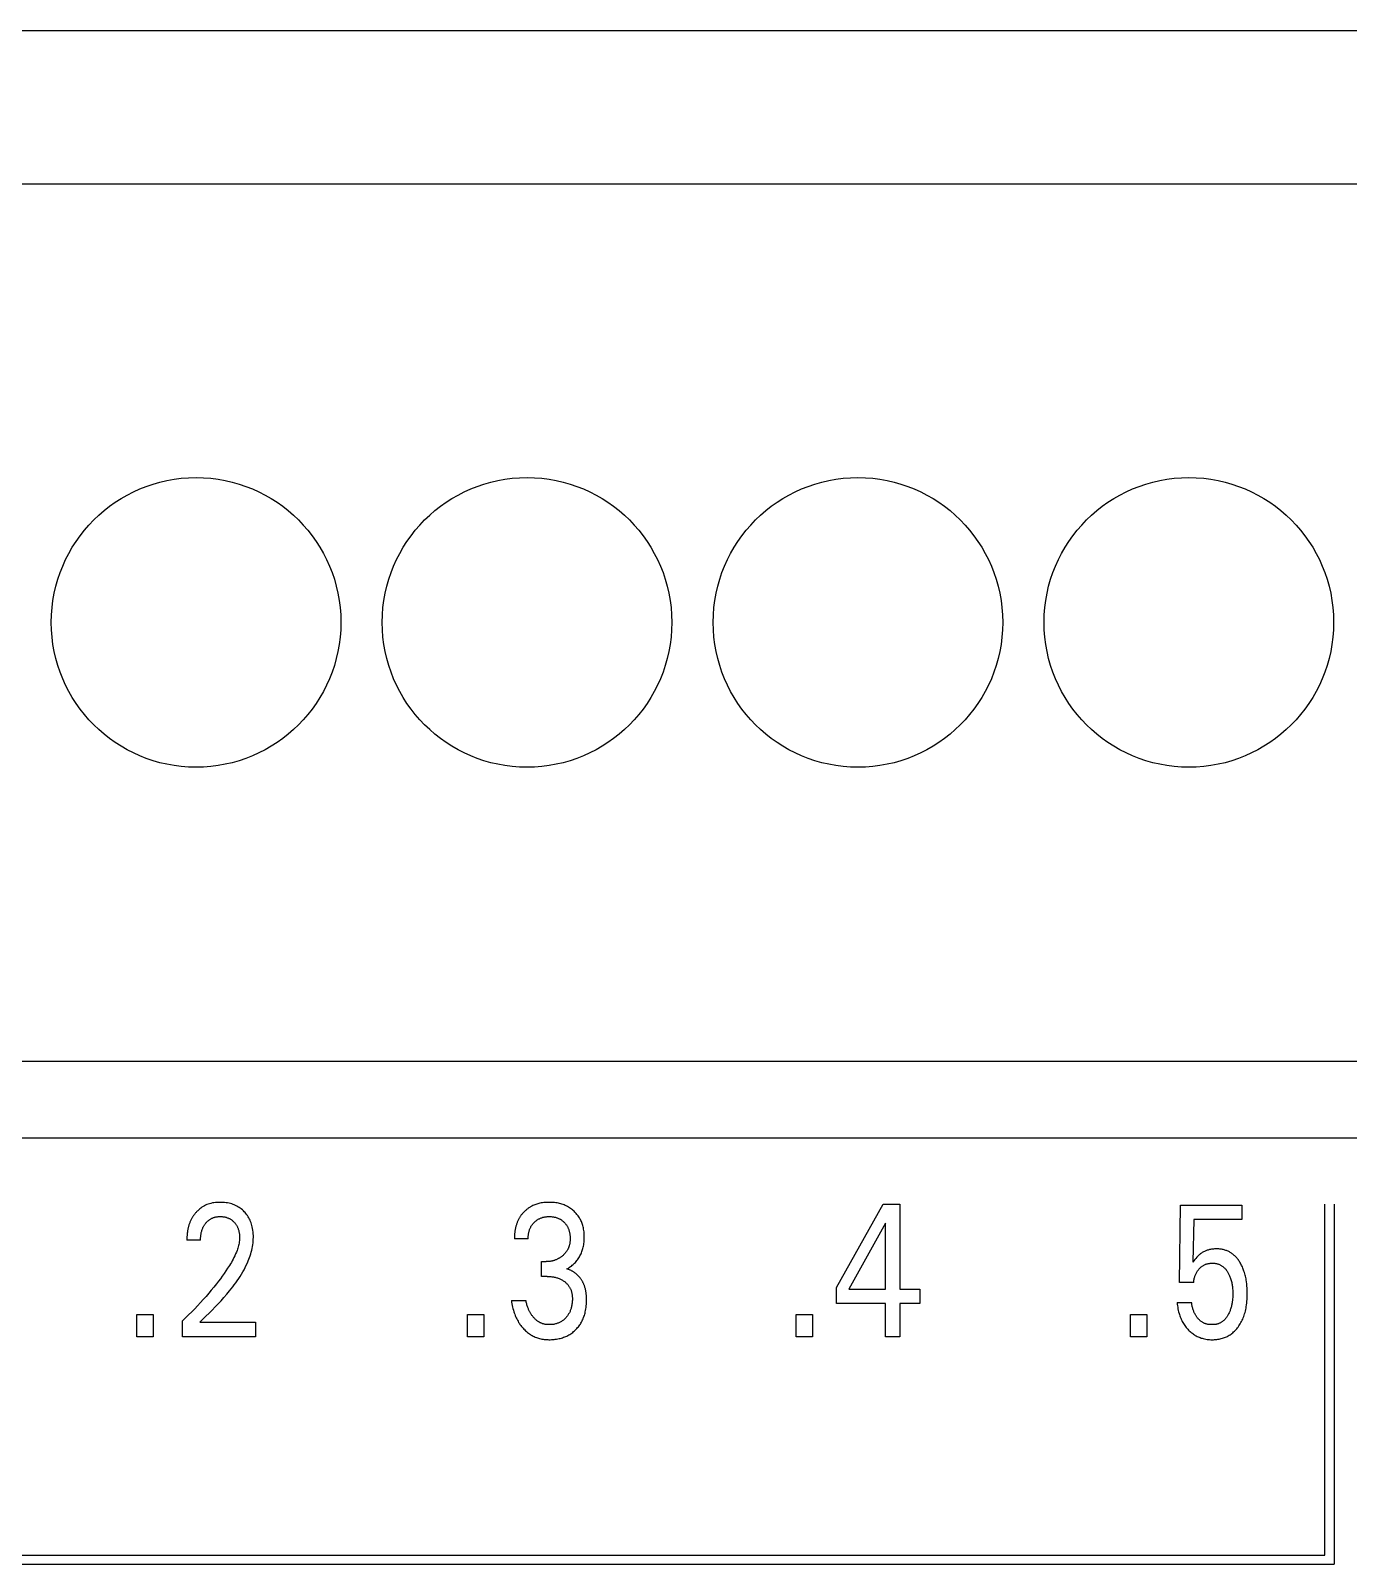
# Model space of a CAD drawing. Extents: x 867151 to 1787449, y -2071112 to -1028603.
# Drawn here: x 871172.15 to 871188.07, y -1032625.48 to -1032606.95 of the extents above; entities that cross this region are included whole.
import ezdxf

# ---------------------------------------------------------------- set-up
doc = ezdxf.new("R2010")
doc.units = 0
doc.header["$LTSCALE"] = 4
doc.header["$MEASUREMENT"] = 0
doc.layers.get('0').update_dxf_attribs({"linetype": 'CONTINUOUS'})
doc.layers.add('20000_FRONT_O', color=7, linetype='CONTINUOUS')

# ---------------------------------------------------------------- blocks, each defined once
blk = doc.blocks.new('CPU')
at = {"layer": '20000_FRONT_O', "color": 7, "linetype": 'Continuous'}
for p, q in [((82731.018, 11093.673), (82812.298, 11093.673)), ((82731.018, 11091.823), (82812.298, 11091.823)), ((82732.104, 11081.223), (82812.298, 11081.223)), ((82822.658, 11080.293), (82734.658, 11080.293)), ((82805.398, 11078.486), (82805.962, 11079.493)), ((82805.962, 11079.493), (82806.164, 11079.493)), ((82806.164, 11079.493), (82806.164, 11078.467)), ((82809.545, 11078.548), (82809.556, 11079.483)), ((82809.556, 11079.483), (82810.297, 11079.483)), ((82810.297, 11079.483), (82810.297, 11079.309)), ((82811.303, 11075.253), (82811.303, 11079.493)), ((82811.413, 11079.493), (82811.413, 11075.143)), ((82809.717, 11079.309), (82809.707, 11078.794)), ((82810.297, 11079.309), (82809.717, 11079.309)), ((82805.993, 11079.265), (82805.547, 11078.467)), ((82805.993, 11078.467), (82805.993, 11079.265)), ((82797.712, 11079.06), (82797.546, 11079.06)), ((82801.672, 11079.076), (82801.506, 11079.076)), ((82801.832, 11078.621), (82801.832, 11078.8)), ((82801.832, 11078.8), (82801.889, 11078.8)), ((82801.902, 11078.621), (82801.832, 11078.621)), ((82809.717, 11078.548), (82809.545, 11078.548)), ((82805.398, 11078.293), (82805.398, 11078.486)), ((82805.547, 11078.467), (82805.993, 11078.467)), ((82806.164, 11078.467), (82806.406, 11078.467)), ((82806.406, 11078.467), (82806.406, 11078.293)), ((82796.94, 11077.893), (82796.94, 11078.162)), ((82796.94, 11078.162), (82797.137, 11078.162)), ((82797.137, 11078.162), (82797.137, 11077.893)), ((82800.939, 11077.893), (82800.939, 11078.162)), ((82800.939, 11078.162), (82801.136, 11078.162)), ((82801.136, 11078.162), (82801.136, 11077.893)), ((82801.469, 11078.329), (82801.644, 11078.329)), ((82804.91, 11077.893), (82804.91, 11078.162)), ((82804.91, 11078.162), (82805.107, 11078.162)), ((82805.107, 11078.162), (82805.107, 11077.893)), ((82805.993, 11078.293), (82805.398, 11078.293)), ((82805.993, 11077.893), (82805.993, 11078.293)), ((82806.164, 11078.293), (82806.164, 11077.893)), ((82806.406, 11078.293), (82806.164, 11078.293)), ((82808.952, 11077.893), (82808.952, 11078.162)), ((82808.952, 11078.162), (82809.15, 11078.162)), ((82809.15, 11078.162), (82809.15, 11077.893)), ((82809.516, 11078.304), (82809.691, 11078.304)), ((82797.494, 11077.893), (82797.494, 11078.084)), ((82797.702, 11078.067), (82798.376, 11078.067)), ((82798.376, 11078.067), (82798.376, 11077.893)), ((82797.137, 11077.893), (82796.94, 11077.893)), ((82798.376, 11077.893), (82797.494, 11077.893)), ((82801.136, 11077.893), (82800.939, 11077.893)), ((82805.107, 11077.893), (82804.91, 11077.893)), ((82806.164, 11077.893), (82805.993, 11077.893)), ((82809.15, 11077.893), (82808.952, 11077.893)), ((82752.018, 11075.253), (82811.303, 11075.253)), ((82751.908, 11075.143), (82811.413, 11075.143))]:
    blk.add_line(p, q, dxfattribs=at)
for points in [[(82797.702, 11078.067), (82797.74, 11078.104), (82797.777, 11078.141), (82797.814, 11078.177), (82797.851, 11078.214), (82797.887, 11078.252), (82797.923, 11078.289), (82797.959, 11078.327), (82797.994, 11078.366), (82798.029, 11078.405), (82798.062, 11078.445), (82798.082, 11078.469), (82798.101, 11078.494), (82798.12, 11078.519), (82798.138, 11078.544), (82798.156, 11078.569), (82798.174, 11078.595), (82798.19, 11078.621), (82798.207, 11078.648), (82798.222, 11078.675), (82798.237, 11078.702), (82798.252, 11078.73), (82798.265, 11078.758), (82798.278, 11078.787), (82798.287, 11078.808), (82798.295, 11078.829), (82798.303, 11078.85), (82798.311, 11078.871), (82798.318, 11078.893), (82798.324, 11078.915), (82798.33, 11078.937), (82798.335, 11078.959), (82798.339, 11078.981), (82798.343, 11079.003), (82798.346, 11079.025), (82798.348, 11079.047), (82798.349, 11079.07), (82798.35, 11079.092), (82798.35, 11079.114), (82798.349, 11079.135), (82798.347, 11079.157), (82798.345, 11079.178), (82798.341, 11079.2), (82798.337, 11079.221), (82798.333, 11079.237), (82798.328, 11079.253), (82798.323, 11079.268), (82798.317, 11079.284), (82798.311, 11079.299), (82798.304, 11079.314), (82798.296, 11079.328), (82798.288, 11079.342), (82798.28, 11079.355), (82798.27, 11079.367), (82798.261, 11079.38), (82798.251, 11079.392), (82798.24, 11079.403), (82798.229, 11079.414), (82798.217, 11079.425), (82798.204, 11079.436), (82798.191, 11079.445), (82798.178, 11079.455), (82798.164, 11079.463), (82798.149, 11079.471), (82798.135, 11079.478), (82798.119, 11079.485), (82798.104, 11079.491), (82798.088, 11079.496), (82798.072, 11079.501), (82798.056, 11079.505), (82798.038, 11079.509), (82798.02, 11079.512), (82798.003, 11079.514), (82797.984, 11079.515), (82797.966, 11079.516), (82797.948, 11079.516), (82797.93, 11079.516), (82797.911, 11079.515), (82797.893, 11079.513), (82797.874, 11079.511), (82797.856, 11079.508), (82797.838, 11079.503), (82797.821, 11079.499), (82797.805, 11079.494), (82797.789, 11079.488), (82797.773, 11079.481), (82797.758, 11079.473), (82797.743, 11079.465), (82797.729, 11079.456), (82797.715, 11079.447), (82797.702, 11079.437), (82797.689, 11079.426), (82797.677, 11079.415)], [(82801.701, 11079.462), (82801.694, 11079.458), (82801.687, 11079.453), (82801.68, 11079.449), (82801.673, 11079.444), (82801.666, 11079.439), (82801.659, 11079.434), (82801.653, 11079.429), (82801.646, 11079.423), (82801.64, 11079.418), (82801.634, 11079.412), (82801.628, 11079.406), (82801.622, 11079.401), (82801.616, 11079.395), (82801.61, 11079.389), (82801.605, 11079.383), (82801.6, 11079.376), (82801.595, 11079.37), (82801.589, 11079.364), (82801.585, 11079.357), (82801.58, 11079.35), (82801.575, 11079.344), (82801.571, 11079.337), (82801.567, 11079.33), (82801.562, 11079.323), (82801.558, 11079.315), (82801.554, 11079.308), (82801.551, 11079.3), (82801.547, 11079.292), (82801.544, 11079.284), (82801.54, 11079.276), (82801.537, 11079.268), (82801.534, 11079.26), (82801.531, 11079.252), (82801.529, 11079.244), (82801.526, 11079.236), (82801.524, 11079.228), (82801.522, 11079.219), (82801.52, 11079.211), (82801.518, 11079.201), (82801.516, 11079.19), (82801.514, 11079.18), (82801.512, 11079.17), (82801.511, 11079.16), (82801.509, 11079.149), (82801.508, 11079.139), (82801.507, 11079.128), (82801.507, 11079.118), (82801.506, 11079.108), (82801.506, 11079.097), (82801.506, 11079.087), (82801.506, 11079.076)], [(82802.14, 11078.711), (82802.151, 11078.717), (82802.162, 11078.724), (82802.173, 11078.731), (82802.183, 11078.739), (82802.194, 11078.746), (82802.204, 11078.755), (82802.214, 11078.763), (82802.224, 11078.772), (82802.233, 11078.782), (82802.243, 11078.791), (82802.252, 11078.802), (82802.26, 11078.812), (82802.269, 11078.823), (82802.277, 11078.834), (82802.284, 11078.846), (82802.291, 11078.857), (82802.298, 11078.869), (82802.305, 11078.882), (82802.311, 11078.894), (82802.316, 11078.907), (82802.321, 11078.92), (82802.326, 11078.933), (82802.33, 11078.947), (82802.334, 11078.96), (82802.337, 11078.974), (82802.34, 11078.988), (82802.343, 11079.003), (82802.345, 11079.018), (82802.347, 11079.034), (82802.348, 11079.049), (82802.349, 11079.064), (82802.35, 11079.079), (82802.35, 11079.094), (82802.35, 11079.111), (82802.349, 11079.127), (82802.348, 11079.143), (82802.347, 11079.159), (82802.345, 11079.175), (82802.342, 11079.191), (82802.339, 11079.206), (82802.335, 11079.222), (82802.332, 11079.235), (82802.328, 11079.247), (82802.324, 11079.259), (82802.32, 11079.271), (82802.315, 11079.283), (82802.309, 11079.295), (82802.304, 11079.307), (82802.297, 11079.318), (82802.291, 11079.329), (82802.284, 11079.34), (82802.277, 11079.351), (82802.269, 11079.361), (82802.261, 11079.371), (82802.253, 11079.381), (82802.244, 11079.39), (82802.236, 11079.399), (82802.226, 11079.408), (82802.217, 11079.417), (82802.206, 11079.426), (82802.194, 11079.435), (82802.183, 11079.443), (82802.171, 11079.451), (82802.159, 11079.458), (82802.146, 11079.465), (82802.133, 11079.472), (82802.12, 11079.478), (82802.107, 11079.484), (82802.093, 11079.489), (82802.079, 11079.494), (82802.065, 11079.498), (82802.051, 11079.502), (82802.037, 11079.505), (82802.022, 11079.508), (82802.006, 11079.511), (82801.99, 11079.513), (82801.975, 11079.514), (82801.959, 11079.515), (82801.943, 11079.516), (82801.927, 11079.516), (82801.911, 11079.516), (82801.895, 11079.515), (82801.879, 11079.514), (82801.862, 11079.513), (82801.846, 11079.511), (82801.83, 11079.508), (82801.814, 11079.505), (82801.801, 11079.502), (82801.789, 11079.498), (82801.776, 11079.495), (82801.764, 11079.49), (82801.752, 11079.486), (82801.74, 11079.481), (82801.728, 11079.476), (82801.716, 11079.47), (82801.701, 11079.462)], [(82797.677, 11079.415), (82797.67, 11079.408), (82797.663, 11079.401), (82797.657, 11079.395), (82797.652, 11079.389), (82797.647, 11079.383), (82797.641, 11079.376), (82797.637, 11079.37), (82797.632, 11079.363), (82797.627, 11079.357), (82797.622, 11079.35), (82797.618, 11079.343), (82797.614, 11079.337), (82797.61, 11079.33), (82797.606, 11079.323), (82797.602, 11079.316), (82797.598, 11079.308), (82797.594, 11079.301), (82797.591, 11079.293), (82797.587, 11079.285), (82797.584, 11079.277), (82797.581, 11079.269), (82797.578, 11079.261), (82797.575, 11079.253), (82797.572, 11079.245), (82797.57, 11079.237), (82797.567, 11079.228), (82797.565, 11079.22), (82797.563, 11079.212), (82797.561, 11079.203), (82797.559, 11079.195), (82797.557, 11079.185), (82797.555, 11079.175), (82797.554, 11079.164), (82797.552, 11079.154), (82797.551, 11079.144), (82797.55, 11079.133), (82797.549, 11079.123), (82797.548, 11079.112), (82797.547, 11079.102), (82797.547, 11079.092), (82797.547, 11079.081), (82797.546, 11079.071), (82797.546, 11079.06)], [(82797.712, 11079.06), (82797.713, 11079.071), (82797.713, 11079.081), (82797.713, 11079.091), (82797.714, 11079.101), (82797.715, 11079.112), (82797.716, 11079.122), (82797.718, 11079.132), (82797.72, 11079.142), (82797.721, 11079.151), (82797.724, 11079.16), (82797.726, 11079.169), (82797.728, 11079.177), (82797.731, 11079.186), (82797.734, 11079.194), (82797.738, 11079.203), (82797.741, 11079.211), (82797.744, 11079.218), (82797.748, 11079.225), (82797.752, 11079.231), (82797.755, 11079.238), (82797.759, 11079.244), (82797.764, 11079.25), (82797.768, 11079.256), (82797.773, 11079.262), (82797.777, 11079.268), (82797.782, 11079.273), (82797.787, 11079.279), (82797.792, 11079.284), (82797.797, 11079.288), (82797.802, 11079.293), (82797.808, 11079.298), (82797.813, 11079.302), (82797.819, 11079.306), (82797.825, 11079.31), (82797.831, 11079.314), (82797.837, 11079.317), (82797.843, 11079.321), (82797.849, 11079.324), (82797.856, 11079.326), (82797.862, 11079.329), (82797.869, 11079.331), (82797.875, 11079.334), (82797.882, 11079.336), (82797.89, 11079.338), (82797.898, 11079.339), (82797.907, 11079.341), (82797.915, 11079.342), (82797.923, 11079.343), (82797.932, 11079.343), (82797.94, 11079.344), (82797.948, 11079.344), (82797.956, 11079.344), (82797.965, 11079.344), (82797.973, 11079.343), (82797.981, 11079.342), (82797.989, 11079.341), (82797.997, 11079.34), (82798.005, 11079.339), (82798.013, 11079.337), (82798.02, 11079.335), (82798.027, 11079.333), (82798.034, 11079.33), (82798.041, 11079.328), (82798.048, 11079.325), (82798.055, 11079.322), (82798.062, 11079.319), (82798.068, 11079.315), (82798.075, 11079.312), (82798.081, 11079.308), (82798.087, 11079.303), (82798.093, 11079.299), (82798.099, 11079.294), (82798.104, 11079.29), (82798.11, 11079.285), (82798.115, 11079.279), (82798.12, 11079.274), (82798.125, 11079.269), (82798.13, 11079.263), (82798.134, 11079.257), (82798.138, 11079.252), (82798.143, 11079.246), (82798.146, 11079.239), (82798.15, 11079.233), (82798.154, 11079.227), (82798.157, 11079.22), (82798.16, 11079.213), (82798.163, 11079.206), (82798.166, 11079.199), (82798.168, 11079.191), (82798.171, 11079.184), (82798.173, 11079.176), (82798.175, 11079.169), (82798.176, 11079.161), (82798.178, 11079.153), (82798.18, 11079.144), (82798.181, 11079.136), (82798.182, 11079.127), (82798.183, 11079.118), (82798.184, 11079.109), (82798.184, 11079.101), (82798.184, 11079.092), (82798.184, 11079.083)], [(82801.672, 11079.076), (82801.672, 11079.085), (82801.672, 11079.094), (82801.672, 11079.103), (82801.673, 11079.112), (82801.674, 11079.121), (82801.675, 11079.13), (82801.677, 11079.139), (82801.678, 11079.147), (82801.68, 11079.156), (82801.682, 11079.164), (82801.684, 11079.172), (82801.687, 11079.179), (82801.689, 11079.187), (82801.692, 11079.195), (82801.695, 11079.202), (82801.699, 11079.209), (82801.702, 11079.216), (82801.706, 11079.224), (82801.71, 11079.23), (82801.714, 11079.237), (82801.719, 11079.243), (82801.724, 11079.249), (82801.728, 11079.255), (82801.733, 11079.261), (82801.739, 11079.267), (82801.744, 11079.273), (82801.75, 11079.278), (82801.755, 11079.283), (82801.761, 11079.289), (82801.767, 11079.293), (82801.774, 11079.298), (82801.78, 11079.303), (82801.787, 11079.307), (82801.793, 11079.311), (82801.8, 11079.315), (82801.807, 11079.318), (82801.814, 11079.322), (82801.822, 11079.325), (82801.829, 11079.328), (82801.836, 11079.33), (82801.844, 11079.333), (82801.851, 11079.335), (82801.859, 11079.337), (82801.867, 11079.338), (82801.875, 11079.34), (82801.884, 11079.341), (82801.892, 11079.342), (82801.9, 11079.343), (82801.909, 11079.344), (82801.917, 11079.344), (82801.926, 11079.344), (82801.934, 11079.344), (82801.943, 11079.344), (82801.951, 11079.343), (82801.96, 11079.342), (82801.968, 11079.341), (82801.977, 11079.34), (82801.985, 11079.338), (82801.994, 11079.337), (82802.001, 11079.335), (82802.009, 11079.333), (82802.017, 11079.33), (82802.024, 11079.328), (82802.032, 11079.325), (82802.039, 11079.322), (82802.046, 11079.318), (82802.053, 11079.315), (82802.06, 11079.311), (82802.067, 11079.307), (82802.073, 11079.303), (82802.079, 11079.298), (82802.086, 11079.293), (82802.092, 11079.289), (82802.098, 11079.283), (82802.103, 11079.278), (82802.109, 11079.273), (82802.114, 11079.267), (82802.119, 11079.261), (82802.124, 11079.256), (82802.129, 11079.25), (82802.134, 11079.243), (82802.138, 11079.237), (82802.142, 11079.23), (82802.146, 11079.224), (82802.15, 11079.217), (82802.153, 11079.209), (82802.156, 11079.202), (82802.159, 11079.194), (82802.162, 11079.187), (82802.165, 11079.179), (82802.167, 11079.171), (82802.169, 11079.164), (82802.171, 11079.156), (82802.173, 11079.147), (82802.175, 11079.138), (82802.176, 11079.129), (82802.177, 11079.12), (82802.178, 11079.111), (82802.179, 11079.101), (82802.179, 11079.092), (82802.18, 11079.083), (82802.18, 11079.074)], [(82798.184, 11079.083), (82798.184, 11079.068), (82798.182, 11079.053), (82798.18, 11079.038), (82798.178, 11079.023), (82798.175, 11079.008), (82798.171, 11078.993), (82798.167, 11078.978), (82798.163, 11078.964), (82798.158, 11078.949), (82798.153, 11078.935), (82798.145, 11078.913), (82798.136, 11078.892), (82798.126, 11078.871), (82798.116, 11078.851), (82798.106, 11078.83), (82798.095, 11078.81), (82798.084, 11078.79), (82798.072, 11078.771), (82798.06, 11078.751), (82798.039, 11078.719), (82798.018, 11078.687), (82797.996, 11078.655), (82797.974, 11078.624), (82797.951, 11078.593), (82797.928, 11078.562), (82797.905, 11078.532), (82797.874, 11078.493), (82797.842, 11078.455), (82797.81, 11078.417), (82797.778, 11078.379), (82797.744, 11078.341), (82797.71, 11078.304), (82797.676, 11078.266), (82797.641, 11078.23), (82797.605, 11078.193), (82797.568, 11078.156), (82797.531, 11078.12), (82797.494, 11078.084)], [(82802.18, 11079.074), (82802.179, 11079.067), (82802.179, 11079.059), (82802.179, 11079.052), (82802.178, 11079.045), (82802.177, 11079.037), (82802.176, 11079.03), (82802.175, 11079.022), (82802.174, 11079.015), (82802.172, 11079.008), (82802.171, 11079.001), (82802.169, 11078.994), (82802.167, 11078.987), (82802.165, 11078.981), (82802.163, 11078.975), (82802.161, 11078.969), (82802.158, 11078.964), (82802.155, 11078.958), (82802.153, 11078.952), (82802.15, 11078.946), (82802.147, 11078.941), (82802.143, 11078.935), (82802.14, 11078.93), (82802.136, 11078.924), (82802.133, 11078.919), (82802.129, 11078.914), (82802.125, 11078.908), (82802.12, 11078.903), (82802.116, 11078.898), (82802.112, 11078.894), (82802.107, 11078.889), (82802.102, 11078.884), (82802.098, 11078.88), (82802.093, 11078.875), (82802.088, 11078.871), (82802.083, 11078.867), (82802.077, 11078.862), (82802.072, 11078.858), (82802.066, 11078.854), (82802.06, 11078.85), (82802.054, 11078.846), (82802.048, 11078.843), (82802.042, 11078.839), (82802.036, 11078.836), (82802.03, 11078.832), (82802.024, 11078.829), (82802.017, 11078.826), (82802.01, 11078.823), (82802.003, 11078.82), (82801.996, 11078.818), (82801.989, 11078.815), (82801.982, 11078.813), (82801.974, 11078.811), (82801.967, 11078.809), (82801.96, 11078.807), (82801.952, 11078.806), (82801.944, 11078.804), (82801.936, 11078.803), (82801.929, 11078.802), (82801.921, 11078.801), (82801.913, 11078.8), (82801.905, 11078.8), (82801.897, 11078.8), (82801.889, 11078.8)], [(82810.358, 11078.529), (82810.354, 11078.558), (82810.352, 11078.574), (82810.349, 11078.59), (82810.346, 11078.606), (82810.342, 11078.622), (82810.338, 11078.638), (82810.334, 11078.654), (82810.329, 11078.67), (82810.324, 11078.685), (82810.32, 11078.698), (82810.315, 11078.71), (82810.31, 11078.722), (82810.305, 11078.735), (82810.3, 11078.747), (82810.294, 11078.758), (82810.288, 11078.77), (82810.281, 11078.782), (82810.274, 11078.793), (82810.269, 11078.802), (82810.263, 11078.811), (82810.257, 11078.82), (82810.25, 11078.828), (82810.243, 11078.837), (82810.237, 11078.845), (82810.229, 11078.853), (82810.222, 11078.861), (82810.214, 11078.868), (82810.207, 11078.875), (82810.199, 11078.882), (82810.191, 11078.889), (82810.183, 11078.895), (82810.175, 11078.9), (82810.166, 11078.906), (82810.158, 11078.911), (82810.149, 11078.916), (82810.14, 11078.921), (82810.132, 11078.925), (82810.122, 11078.929), (82810.113, 11078.933), (82810.104, 11078.936), (82810.094, 11078.939), (82810.084, 11078.942), (82810.074, 11078.945), (82810.063, 11078.947), (82810.053, 11078.949), (82810.043, 11078.95), (82810.032, 11078.952), (82810.022, 11078.953), (82810.011, 11078.953), (82810.001, 11078.954), (82809.99, 11078.954), (82809.979, 11078.954), (82809.967, 11078.953), (82809.955, 11078.952), (82809.943, 11078.951), (82809.932, 11078.949), (82809.92, 11078.947), (82809.908, 11078.945), (82809.899, 11078.943), (82809.89, 11078.94), (82809.881, 11078.937), (82809.872, 11078.934), (82809.863, 11078.93), (82809.854, 11078.927), (82809.845, 11078.922), (82809.836, 11078.918), (82809.828, 11078.913), (82809.82, 11078.908), (82809.812, 11078.903), (82809.804, 11078.898), (82809.796, 11078.892), (82809.789, 11078.886), (82809.782, 11078.88), (82809.775, 11078.873), (82809.764, 11078.863), (82809.754, 11078.852), (82809.742, 11078.839), (82809.731, 11078.826), (82809.719, 11078.81), (82809.707, 11078.794)], [(82809.717, 11078.548), (82809.717, 11078.558), (82809.719, 11078.567), (82809.72, 11078.577), (82809.722, 11078.587), (82809.724, 11078.596), (82809.726, 11078.606), (82809.729, 11078.615), (82809.731, 11078.624), (82809.734, 11078.632), (82809.738, 11078.641), (82809.741, 11078.649), (82809.745, 11078.657), (82809.749, 11078.665), (82809.753, 11078.673), (82809.758, 11078.68), (82809.762, 11078.687), (82809.767, 11078.694), (82809.773, 11078.701), (82809.778, 11078.708), (82809.784, 11078.714), (82809.79, 11078.72), (82809.796, 11078.726), (82809.802, 11078.731), (82809.808, 11078.736), (82809.814, 11078.741), (82809.82, 11078.746), (82809.827, 11078.75), (82809.834, 11078.754), (82809.84, 11078.758), (82809.847, 11078.762), (82809.854, 11078.765), (82809.861, 11078.768), (82809.869, 11078.77), (82809.876, 11078.773), (82809.884, 11078.775), (82809.891, 11078.777), (82809.899, 11078.778), (82809.907, 11078.779), (82809.915, 11078.78), (82809.923, 11078.781), (82809.932, 11078.781), (82809.94, 11078.782), (82809.947, 11078.781), (82809.955, 11078.781), (82809.963, 11078.781), (82809.97, 11078.78), (82809.978, 11078.779), (82809.986, 11078.777), (82809.993, 11078.776), (82810, 11078.774), (82810.008, 11078.772), (82810.015, 11078.769), (82810.022, 11078.767), (82810.029, 11078.764), (82810.035, 11078.761), (82810.042, 11078.757), (82810.048, 11078.754), (82810.054, 11078.75), (82810.061, 11078.746), (82810.067, 11078.741), (82810.072, 11078.737), (82810.078, 11078.732), (82810.085, 11078.726), (82810.091, 11078.72), (82810.097, 11078.713), (82810.103, 11078.707), (82810.108, 11078.7), (82810.114, 11078.693), (82810.119, 11078.685), (82810.124, 11078.678), (82810.128, 11078.67), (82810.133, 11078.662), (82810.138, 11078.653), (82810.143, 11078.644), (82810.147, 11078.635), (82810.151, 11078.626), (82810.155, 11078.616), (82810.159, 11078.607), (82810.162, 11078.597), (82810.166, 11078.585), (82810.17, 11078.573), (82810.173, 11078.561), (82810.176, 11078.549), (82810.178, 11078.537), (82810.18, 11078.524), (82810.182, 11078.512), (82810.184, 11078.498), (82810.186, 11078.484), (82810.187, 11078.469), (82810.188, 11078.455), (82810.189, 11078.441), (82810.189, 11078.427), (82810.189, 11078.413), (82810.189, 11078.397), (82810.189, 11078.381), (82810.188, 11078.365), (82810.187, 11078.349), (82810.185, 11078.333)], [(82801.902, 11078.621), (82801.913, 11078.62), (82801.924, 11078.62), (82801.935, 11078.619), (82801.945, 11078.619), (82801.956, 11078.617), (82801.967, 11078.616), (82801.978, 11078.614), (82801.988, 11078.612), (82801.997, 11078.61), (82802.007, 11078.608), (82802.017, 11078.605), (82802.026, 11078.602), (82802.036, 11078.599), (82802.045, 11078.595), (82802.054, 11078.592), (82802.063, 11078.588), (82802.071, 11078.583), (82802.08, 11078.579), (82802.088, 11078.574), (82802.096, 11078.569), (82802.104, 11078.564), (82802.111, 11078.559), (82802.117, 11078.554), (82802.123, 11078.549), (82802.129, 11078.544), (82802.135, 11078.539), (82802.14, 11078.533), (82802.146, 11078.528), (82802.151, 11078.522), (82802.156, 11078.516), (82802.161, 11078.509), (82802.165, 11078.503), (82802.169, 11078.496), (82802.173, 11078.49), (82802.177, 11078.483), (82802.181, 11078.476), (82802.184, 11078.469), (82802.187, 11078.462), (82802.19, 11078.455), (82802.192, 11078.447), (82802.195, 11078.44), (82802.197, 11078.431), (82802.199, 11078.421), (82802.201, 11078.412), (82802.203, 11078.403), (82802.204, 11078.393), (82802.205, 11078.384), (82802.205, 11078.374), (82802.206, 11078.365), (82802.206, 11078.355), (82802.206, 11078.343), (82802.206, 11078.332), (82802.205, 11078.32), (82802.204, 11078.308), (82802.203, 11078.296), (82802.201, 11078.285), (82802.199, 11078.273), (82802.197, 11078.261), (82802.195, 11078.252), (82802.193, 11078.243), (82802.19, 11078.234), (82802.187, 11078.225), (82802.184, 11078.216), (82802.181, 11078.208), (82802.178, 11078.199), (82802.174, 11078.191), (82802.17, 11078.182), (82802.166, 11078.175), (82802.161, 11078.167), (82802.157, 11078.16), (82802.152, 11078.152), (82802.147, 11078.145), (82802.141, 11078.138), (82802.136, 11078.131), (82802.13, 11078.125), (82802.124, 11078.118), (82802.118, 11078.112), (82802.111, 11078.106), (82802.105, 11078.1), (82802.098, 11078.094), (82802.091, 11078.088), (82802.083, 11078.083), (82802.076, 11078.078), (82802.068, 11078.073), (82802.06, 11078.069), (82802.052, 11078.065), (82802.044, 11078.061), (82802.036, 11078.058), (82802.028, 11078.055), (82802.019, 11078.052), (82802.01, 11078.049), (82802.002, 11078.047), (82801.992, 11078.044), (82801.983, 11078.042), (82801.973, 11078.041), (82801.963, 11078.04), (82801.954, 11078.039), (82801.944, 11078.038), (82801.934, 11078.038), (82801.925, 11078.038)], [(82802.372, 11078.426), (82802.37, 11078.434), (82802.369, 11078.441), (82802.368, 11078.449), (82802.366, 11078.457), (82802.364, 11078.464), (82802.363, 11078.472), (82802.361, 11078.48), (82802.358, 11078.487), (82802.356, 11078.495), (82802.354, 11078.502), (82802.351, 11078.51), (82802.348, 11078.516), (82802.346, 11078.523), (82802.343, 11078.529), (82802.34, 11078.536), (82802.337, 11078.542), (82802.334, 11078.548), (82802.331, 11078.555), (82802.327, 11078.561), (82802.324, 11078.567), (82802.32, 11078.573), (82802.316, 11078.579), (82802.312, 11078.585), (82802.308, 11078.59), (82802.304, 11078.596), (82802.3, 11078.602), (82802.296, 11078.607), (82802.291, 11078.613), (82802.286, 11078.618), (82802.282, 11078.623), (82802.277, 11078.629), (82802.272, 11078.634), (82802.267, 11078.638), (82802.262, 11078.643), (82802.257, 11078.647), (82802.252, 11078.652), (82802.247, 11078.656), (82802.241, 11078.66), (82802.236, 11078.664), (82802.23, 11078.668), (82802.225, 11078.672), (82802.219, 11078.676), (82802.213, 11078.679), (82802.208, 11078.683), (82802.202, 11078.686), (82802.196, 11078.689), (82802.19, 11078.692), (82802.184, 11078.695), (82802.178, 11078.698), (82802.171, 11078.701), (82802.165, 11078.703), (82802.159, 11078.705), (82802.152, 11078.707), (82802.146, 11078.709), (82802.14, 11078.711)], [(82801.469, 11078.329), (82801.472, 11078.31), (82801.475, 11078.29), (82801.479, 11078.271), (82801.483, 11078.251), (82801.487, 11078.232), (82801.493, 11078.213), (82801.498, 11078.194), (82801.503, 11078.179), (82801.509, 11078.164), (82801.514, 11078.15), (82801.52, 11078.135), (82801.527, 11078.121), (82801.534, 11078.107), (82801.541, 11078.093), (82801.549, 11078.079), (82801.556, 11078.066), (82801.565, 11078.054), (82801.573, 11078.041), (82801.582, 11078.029), (82801.591, 11078.017), (82801.601, 11078.006), (82801.611, 11077.995), (82801.621, 11077.984), (82801.631, 11077.974), (82801.641, 11077.964), (82801.652, 11077.955), (82801.663, 11077.945), (82801.674, 11077.937), (82801.686, 11077.928), (82801.698, 11077.92), (82801.71, 11077.913), (82801.721, 11077.906), (82801.734, 11077.9), (82801.746, 11077.894), (82801.758, 11077.888), (82801.771, 11077.883), (82801.784, 11077.878), (82801.797, 11077.874), (82801.81, 11077.87), (82801.824, 11077.867), (82801.838, 11077.864), (82801.852, 11077.862), (82801.866, 11077.86), (82801.88, 11077.858), (82801.894, 11077.857), (82801.909, 11077.857), (82801.923, 11077.856), (82801.938, 11077.856), (82801.954, 11077.857), (82801.969, 11077.858), (82801.985, 11077.859), (82802, 11077.861), (82802.015, 11077.863), (82802.03, 11077.866), (82802.045, 11077.869), (82802.059, 11077.872), (82802.073, 11077.876), (82802.086, 11077.88), (82802.1, 11077.885), (82802.113, 11077.89), (82802.126, 11077.895), (82802.139, 11077.901), (82802.151, 11077.908), (82802.164, 11077.914), (82802.176, 11077.921), (82802.187, 11077.929), (82802.199, 11077.937), (82802.21, 11077.945), (82802.221, 11077.954), (82802.231, 11077.963), (82802.241, 11077.972), (82802.251, 11077.982), (82802.261, 11077.992), (82802.27, 11078.002), (82802.279, 11078.013), (82802.287, 11078.024), (82802.295, 11078.035), (82802.303, 11078.046), (82802.31, 11078.058), (82802.317, 11078.07), (82802.324, 11078.083), (82802.33, 11078.096), (82802.336, 11078.109), (82802.341, 11078.123), (82802.346, 11078.137), (82802.351, 11078.15), (82802.355, 11078.164), (82802.359, 11078.178), (82802.362, 11078.193), (82802.366, 11078.211), (82802.369, 11078.229), (82802.372, 11078.247), (82802.374, 11078.266), (82802.376, 11078.284), (82802.377, 11078.302), (82802.377, 11078.321), (82802.377, 11078.339), (82802.377, 11078.357), (82802.377, 11078.374), (82802.375, 11078.391), (82802.374, 11078.409), (82802.372, 11078.426)], [(82809.516, 11078.304), (82809.518, 11078.285), (82809.52, 11078.267), (82809.523, 11078.248), (82809.526, 11078.229), (82809.53, 11078.211), (82809.534, 11078.192), (82809.539, 11078.174), (82809.544, 11078.16), (82809.549, 11078.146), (82809.554, 11078.131), (82809.559, 11078.118), (82809.565, 11078.104), (82809.571, 11078.09), (82809.578, 11078.077), (82809.585, 11078.064), (82809.593, 11078.051), (82809.6, 11078.039), (82809.608, 11078.028), (82809.617, 11078.016), (82809.625, 11078.005), (82809.635, 11077.994), (82809.644, 11077.983), (82809.654, 11077.973), (82809.663, 11077.964), (82809.673, 11077.955), (82809.683, 11077.946), (82809.693, 11077.938), (82809.704, 11077.93), (82809.714, 11077.922), (82809.725, 11077.915), (82809.736, 11077.908), (82809.748, 11077.902), (82809.759, 11077.896), (82809.771, 11077.89), (82809.783, 11077.885), (82809.795, 11077.881), (82809.807, 11077.876), (82809.819, 11077.873), (82809.832, 11077.869), (82809.847, 11077.866), (82809.862, 11077.863), (82809.878, 11077.86), (82809.893, 11077.859), (82809.909, 11077.857), (82809.924, 11077.856), (82809.94, 11077.856), (82809.954, 11077.856), (82809.968, 11077.857), (82809.981, 11077.858), (82809.995, 11077.859), (82810.009, 11077.861), (82810.023, 11077.863), (82810.036, 11077.866), (82810.05, 11077.869), (82810.063, 11077.873), (82810.076, 11077.877), (82810.088, 11077.882), (82810.1, 11077.886), (82810.112, 11077.892), (82810.123, 11077.897), (82810.135, 11077.903), (82810.146, 11077.91), (82810.157, 11077.917), (82810.168, 11077.924), (82810.179, 11077.932), (82810.189, 11077.941), (82810.199, 11077.95), (82810.209, 11077.959), (82810.219, 11077.968), (82810.228, 11077.978), (82810.237, 11077.988), (82810.245, 11077.999), (82810.254, 11078.009), (82810.263, 11078.022), (82810.272, 11078.036), (82810.28, 11078.049), (82810.288, 11078.063), (82810.295, 11078.077), (82810.302, 11078.091), (82810.309, 11078.106), (82810.315, 11078.12), (82810.321, 11078.137), (82810.327, 11078.153), (82810.332, 11078.17), (82810.337, 11078.186), (82810.341, 11078.203), (82810.345, 11078.22), (82810.349, 11078.237), (82810.352, 11078.254), (82810.355, 11078.276), (82810.358, 11078.299), (82810.36, 11078.321), (82810.362, 11078.343), (82810.363, 11078.366), (82810.364, 11078.388), (82810.364, 11078.411), (82810.364, 11078.434), (82810.363, 11078.458), (82810.362, 11078.482), (82810.36, 11078.505), (82810.358, 11078.529)], [(82801.925, 11078.038), (82801.918, 11078.038), (82801.911, 11078.038), (82801.904, 11078.039), (82801.898, 11078.039), (82801.891, 11078.04), (82801.884, 11078.041), (82801.877, 11078.042), (82801.871, 11078.043), (82801.864, 11078.045), (82801.857, 11078.047), (82801.852, 11078.048), (82801.846, 11078.05), (82801.84, 11078.052), (82801.834, 11078.055), (82801.829, 11078.057), (82801.823, 11078.059), (82801.818, 11078.062), (82801.813, 11078.065), (82801.807, 11078.068), (82801.802, 11078.071), (82801.797, 11078.074), (82801.791, 11078.078), (82801.785, 11078.082), (82801.78, 11078.086), (82801.774, 11078.09), (82801.769, 11078.095), (82801.763, 11078.1), (82801.758, 11078.104), (82801.753, 11078.109), (82801.748, 11078.114), (82801.743, 11078.119), (82801.738, 11078.125), (82801.733, 11078.131), (82801.728, 11078.137), (82801.723, 11078.144), (82801.718, 11078.15), (82801.713, 11078.157), (82801.709, 11078.163), (82801.705, 11078.17), (82801.7, 11078.177), (82801.696, 11078.184), (82801.692, 11078.192), (82801.688, 11078.199), (82801.684, 11078.207), (82801.681, 11078.215), (82801.677, 11078.223), (82801.674, 11078.231), (82801.671, 11078.239), (82801.667, 11078.247), (82801.664, 11078.257), (82801.661, 11078.267), (82801.657, 11078.277), (82801.654, 11078.288), (82801.652, 11078.298), (82801.649, 11078.308), (82801.647, 11078.319), (82801.644, 11078.329)], [(82810.185, 11078.333), (82810.182, 11078.313), (82810.181, 11078.302), (82810.179, 11078.291), (82810.177, 11078.28), (82810.174, 11078.27), (82810.172, 11078.259), (82810.169, 11078.248), (82810.166, 11078.237), (82810.163, 11078.227), (82810.159, 11078.217), (82810.156, 11078.207), (82810.152, 11078.198), (82810.148, 11078.189), (82810.144, 11078.179), (82810.139, 11078.17), (82810.134, 11078.161), (82810.129, 11078.152), (82810.125, 11078.145), (82810.121, 11078.138), (82810.116, 11078.132), (82810.111, 11078.125), (82810.106, 11078.118), (82810.101, 11078.112), (82810.096, 11078.106), (82810.091, 11078.1), (82810.085, 11078.094), (82810.079, 11078.089), (82810.074, 11078.084), (82810.068, 11078.08), (82810.063, 11078.076), (82810.057, 11078.072), (82810.052, 11078.068), (82810.046, 11078.065), (82810.04, 11078.061), (82810.034, 11078.058), (82810.028, 11078.055), (82810.022, 11078.053), (82810.016, 11078.05), (82810.008, 11078.048), (82810.001, 11078.046), (82809.993, 11078.044), (82809.986, 11078.042), (82809.978, 11078.041), (82809.971, 11078.04), (82809.963, 11078.039), (82809.955, 11078.038), (82809.947, 11078.038), (82809.94, 11078.038), (82809.932, 11078.038), (82809.925, 11078.038), (82809.918, 11078.038), (82809.91, 11078.039), (82809.903, 11078.04), (82809.896, 11078.041), (82809.889, 11078.042), (82809.881, 11078.044), (82809.874, 11078.045), (82809.867, 11078.047), (82809.86, 11078.05), (82809.854, 11078.052), (82809.847, 11078.054), (82809.84, 11078.057), (82809.834, 11078.06), (82809.827, 11078.064), (82809.821, 11078.067), (82809.815, 11078.071), (82809.808, 11078.076), (82809.802, 11078.08), (82809.796, 11078.085), (82809.79, 11078.09), (82809.785, 11078.095), (82809.779, 11078.1), (82809.774, 11078.106), (82809.769, 11078.112), (82809.764, 11078.118), (82809.759, 11078.124), (82809.755, 11078.13), (82809.75, 11078.136), (82809.746, 11078.143), (82809.742, 11078.149), (82809.738, 11078.156), (82809.733, 11078.165), (82809.729, 11078.173), (82809.724, 11078.182), (82809.72, 11078.191), (82809.717, 11078.2), (82809.713, 11078.209), (82809.71, 11078.219), (82809.707, 11078.228), (82809.704, 11078.237), (82809.702, 11078.247), (82809.699, 11078.256), (82809.697, 11078.266), (82809.695, 11078.275), (82809.694, 11078.285), (82809.692, 11078.294), (82809.691, 11078.304)]]:
    blk.add_lwpolyline(points, dxfattribs=at)
for centre in [(82797.658, 11086.523), (82801.658, 11086.523), (82805.658, 11086.523), (82809.658, 11086.523)]:
    blk.add_circle(centre, 1.75, dxfattribs=at)

msp = doc.modelspace()

# ---------------------------------------------------------------- block references
msp.add_blockref('CPU', (788376.488, -1043700.624))

doc.saveas('drawing.dxf')
